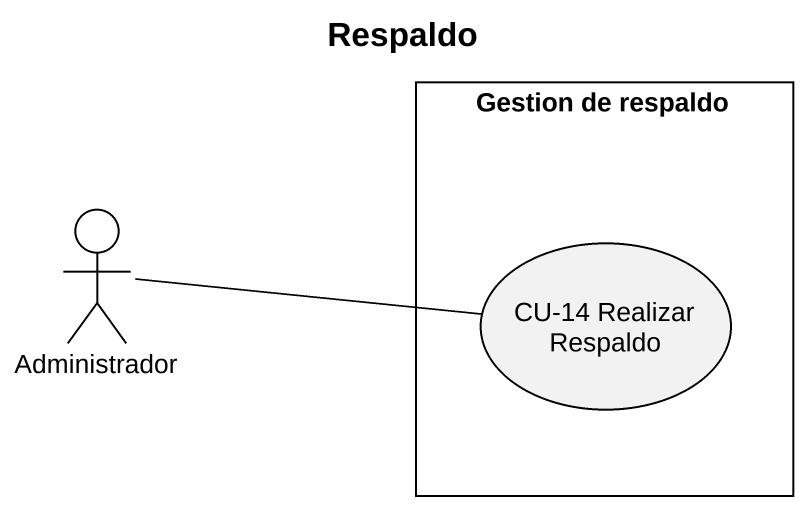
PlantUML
@startuml
title Respaldo
rectangle "Gestion de respaldo" as Gestion_de_respaldo {
  usecase "CU-14 Realizar Respaldo" as CU_14_Realizar_Respaldo
}
actor Administrador
Administrador -right- CU_14_Realizar_Respaldo
@enduml
